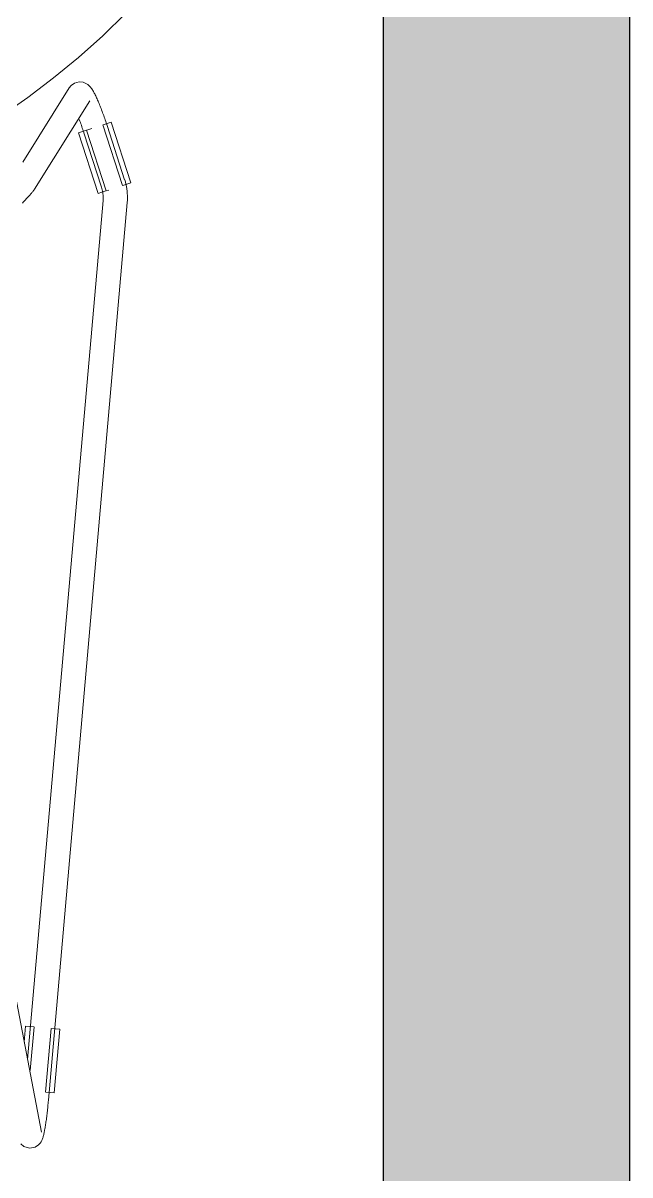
# Model space of a CAD drawing. Header units: millimetres. Extents: x 79795 to 317870, y -36033 to 97293.
# Drawn here: x 167324 to 167624, y 30915 to 31483 of the extents above; entities that cross this region are included whole.
import ezdxf

# ---------------------------------------------------------------- set-up
doc = ezdxf.new("R2010")
doc.units = ezdxf.units.MM
doc.header["$MEASUREMENT"] = 0
for name, color, linetype, lineweight in [('CSM-STL-XX-ZZ-M3-A-XXXX-00001_detached _19_04_21__rvt-1-Level 4$0$A-WALL-PATT', 7, 'CONTINUOUS', 9), ('CSM-STL-XX-ZZ-M3-A-XXXX-00001_detached _19_04_21__rvt-1-Level 4$0$I-WALL', 7, 'CONTINUOUS', 9), ('I-FURN', 8, 'CONTINUOUS', 9)]:
    doc.layers.add(name, color=color, linetype=linetype, lineweight=lineweight)

msp = doc.modelspace()

# ---------------------------------------------------------------- hatches: boundary and pattern name
at = {"layer": 'CSM-STL-XX-ZZ-M3-A-XXXX-00001_detached _19_04_21__rvt-1-Level 4$0$A-WALL-PATT'}
h = msp.add_hatch(color=256, dxfattribs=at)
h.paths.add_polyline_path([(167624.45, 28407.33), (167624.45, 33185.33), (167502.45, 33185.33), (167502.45, 28407.33), (167556.8, 28407.33)], flags=0)
h.paths.add_polyline_path([(167502.45, 34095.33), (167624.45, 34095.33), (167624.45, 34245.33), (167502.45, 34245.33)], flags=0)

# ---------------------------------------------------------------- linework, layer by layer
at = {"layer": 'CSM-STL-XX-ZZ-M3-A-XXXX-00001_detached _19_04_21__rvt-1-Level 4$0$I-WALL', "lineweight": 30}
for p, q in [((167502.45, 33185.33), (167502.45, 29859.33)), ((167624.45, 28529.33), (167624.45, 33185.33))]:
    msp.add_line(p, q, dxfattribs=at)
at = {"layer": 'I-FURN'}
for p, q in [((167363.86, 31477.2), (167375.35, 31488.32)), ((167351.93, 31466.54), (167363.86, 31477.2)), ((167339.58, 31456.36), (167351.93, 31466.54)), ((167326.84, 31446.69), (167339.58, 31456.36)), ((167348.22, 31452.58), (167349.95, 31453.81)), ((167349.95, 31453.81), (167352.18, 31454.39)), ((167352.18, 31454.39), (167354.16, 31454.22)), ((167354.16, 31454.22), (167355.54, 31453.7)), ((167355.54, 31453.7), (167356.45, 31453.13)), ((167356.45, 31453.13), (167357.08, 31452.61)), ((167347.33, 31451.46), (167324.3, 31414.7)), ((167348.22, 31452.58), (167347.33, 31451.46)), ((167357.08, 31452.61), (167357.54, 31452.15)), ((167357.54, 31452.15), (167357.91, 31451.72)), ((167357.91, 31451.72), (167358.22, 31451.32)), ((167358.22, 31451.32), (167358.5, 31450.93)), ((167358.5, 31450.93), (167358.76, 31450.54)), ((167358.76, 31450.54), (167359, 31450.15)), ((167359, 31450.15), (167359.23, 31449.75)), ((167359.23, 31449.75), (167359.47, 31449.34)), ((167359.47, 31449.34), (167359.69, 31448.92)), ((167359.69, 31448.92), (167359.92, 31448.47)), ((167359.92, 31448.47), (167360.15, 31448.02)), ((167360.15, 31448.02), (167360.38, 31447.54)), ((167360.38, 31447.54), (167360.62, 31447.05)), ((167313.71, 31437.54), (167326.84, 31446.69)), ((167330.19, 31401.51), (167357.5, 31445.09)), ((167360.62, 31447.05), (167360.85, 31446.54)), ((167360.85, 31446.54), (167361.09, 31446.02)), ((167361.09, 31446.02), (167361.33, 31445.47)), ((167361.33, 31445.47), (167361.57, 31444.91)), ((167361.57, 31444.91), (167361.82, 31444.33)), ((167361.82, 31444.33), (167362.06, 31443.74)), ((167362.06, 31443.74), (167362.31, 31443.12)), ((167362.31, 31443.12), (167362.56, 31442.5)), ((167362.56, 31442.5), (167362.82, 31441.86)), ((167362.82, 31441.86), (167363.07, 31441.21)), ((167352.13, 31436.2), (167352.37, 31435.58)), ((167363.07, 31441.21), (167363.32, 31440.54)), ((167363.32, 31440.54), (167363.58, 31439.86)), ((167363.58, 31439.86), (167363.83, 31439.17)), ((167363.83, 31439.17), (167364.09, 31438.48)), ((167364.09, 31438.48), (167364.34, 31437.77)), ((167364.34, 31437.77), (167364.6, 31437.05)), ((167364.6, 31437.05), (167364.85, 31436.33)), ((167364.85, 31436.33), (167365.1, 31435.6)), ((167352.37, 31435.58), (167352.6, 31434.95)), ((167352.6, 31434.95), (167352.84, 31434.3)), ((167352.84, 31434.3), (167353.07, 31433.64)), ((167353.07, 31433.64), (167353.31, 31432.98)), ((167353.31, 31432.98), (167353.54, 31432.3)), ((167353.54, 31432.3), (167353.78, 31431.62)), ((167353.78, 31431.62), (167354.01, 31430.94)), ((167353.81, 31429.91), (167355.78, 31430.54)), ((167354.01, 31430.94), (167354.24, 31430.25)), ((167354.24, 31430.25), (167354.47, 31429.56)), ((167365.59, 31400.58), (167355.9, 31430.58)), ((167358.48, 31431.41), (167356, 31430.61)), ((167363.97, 31433.19), (167373.66, 31403.18)), ((167364.09, 31433.23), (167366.06, 31433.86)), ((167365.1, 31435.6), (167365.35, 31434.87)), ((167365.35, 31434.87), (167365.59, 31434.13)), ((167365.59, 31434.13), (167365.84, 31433.39)), ((167365.84, 31433.39), (167365.99, 31432.94)), ((167374.7, 31406.12), (167365.99, 31432.94)), ((167366.06, 31433.86), (167368.01, 31434.49)), ((167368.01, 31434.49), (167377.7, 31404.49)), ((167351.86, 31429.28), (167353.81, 31429.91)), ((167351.86, 31429.28), (167361.54, 31399.27)), ((167354.47, 31429.56), (167354.57, 31429.23)), ((167354.57, 31429.23), (167363.29, 31402.41)), ((167363.29, 31402.41), (167363.48, 31401.78)), ((167363.48, 31401.78), (167363.65, 31401.14)), ((167375.75, 31403.86), (167373.77, 31403.22)), ((167374.71, 31406.08), (167374.7, 31406.12)), ((167375.04, 31404.98), (167374.71, 31406.08)), ((167375.33, 31403.88), (167375.04, 31404.98)), ((167375.57, 31402.76), (167375.33, 31403.88)), ((167375.77, 31401.64), (167375.57, 31402.76)), ((167377.7, 31404.49), (167375.75, 31403.86)), ((167375.92, 31400.5), (167375.77, 31401.64)), ((167325.73, 31396.24), (167325.36, 31395.83)), ((167326.08, 31396.63), (167325.73, 31396.24)), ((167326.42, 31397), (167326.08, 31396.63)), ((167326.75, 31397.37), (167326.42, 31397)), ((167327.07, 31397.72), (167326.75, 31397.37)), ((167327.37, 31398.05), (167327.07, 31397.72)), ((167327.66, 31398.38), (167327.37, 31398.05)), ((167327.93, 31398.69), (167327.66, 31398.38)), ((167328.19, 31398.98), (167327.93, 31398.69)), ((167328.43, 31399.26), (167328.19, 31398.98)), ((167328.66, 31399.53), (167328.43, 31399.26)), ((167328.88, 31399.78), (167328.66, 31399.53)), ((167329.08, 31400.02), (167328.88, 31399.78)), ((167329.27, 31400.25), (167329.08, 31400.02)), ((167329.45, 31400.47), (167329.27, 31400.25)), ((167329.62, 31400.69), (167329.45, 31400.47)), ((167329.79, 31400.92), (167329.62, 31400.69)), ((167329.98, 31401.18), (167329.79, 31400.92)), ((167330.19, 31401.51), (167329.98, 31401.18)), ((167363.5, 31399.9), (167361.54, 31399.27)), ((167365.47, 31400.54), (167363.5, 31399.9)), ((167363.65, 31401.14), (167363.79, 31400.49)), ((167363.79, 31400.49), (167363.9, 31399.84)), ((167363.9, 31399.84), (167363.99, 31399.18)), ((167363.99, 31399.18), (167364.05, 31398.52)), ((167364.08, 31396.54), (167364.03, 31395.88)), ((167364.03, 31395.88), (167364.03, 31395.85)), ((167364.05, 31398.52), (167364.09, 31397.86)), ((167364.1, 31397.2), (167364.08, 31396.54)), ((167364.09, 31397.86), (167364.1, 31397.2)), ((167366.85, 31400.98), (167365.68, 31400.61)), ((167376.02, 31399.37), (167375.92, 31400.5)), ((167375.99, 31394.8), (167376.06, 31395.94)), ((167376.08, 31398.23), (167376.02, 31399.37)), ((167376.06, 31395.94), (167376.1, 31397.08)), ((167376.1, 31397.08), (167376.08, 31398.23)), ((167324.58, 31394.99), (167324.18, 31394.56)), ((167324.98, 31395.42), (167324.58, 31394.99)), ((167325.36, 31395.83), (167324.98, 31395.42)), ((167364.03, 31395.85), (167326.75, 30971.5)), ((167337.04, 30951.48), (167375.98, 31394.8)), ((167333.56, 30935.63), (167314.74, 31034.92)), ((167325.7, 30987.98), (167325.01, 30980.09)), ((167325.7, 30987.98), (167327.74, 30987.8)), ((167327.74, 30987.8), (167329.81, 30987.62)), ((167328.04, 30966.07), (167329.93, 30987.61)), ((167338.38, 30986.87), (167335.62, 30955.46)), ((167338.5, 30986.86), (167340.57, 30986.68)), ((167342.61, 30986.5), (167339.85, 30955.09)), ((167340.57, 30986.68), (167342.61, 30986.5)), ((167337.81, 30955.27), (167335.74, 30955.45)), ((167339.85, 30955.09), (167337.81, 30955.27)), ((167336.51, 30946.13), (167336.58, 30946.86)), ((167336.58, 30946.86), (167336.66, 30947.59)), ((167336.66, 30947.59), (167336.74, 30948.33)), ((167336.74, 30948.33), (167336.81, 30949.07)), ((167336.81, 30949.07), (167336.89, 30949.82)), ((167336.89, 30949.82), (167336.96, 30950.57)), ((167336.96, 30950.57), (167337.02, 30951.32)), ((167337.02, 30951.32), (167337.04, 30951.48)), ((167335.73, 30940.07), (167335.82, 30940.69)), ((167335.82, 30940.69), (167335.91, 30941.33)), ((167335.91, 30941.33), (167336, 30941.98)), ((167336, 30941.98), (167336.08, 30942.64)), ((167336.08, 30942.64), (167336.17, 30943.32)), ((167336.17, 30943.32), (167336.26, 30944)), ((167336.26, 30944), (167336.34, 30944.7)), ((167336.34, 30944.7), (167336.42, 30945.41)), ((167336.42, 30945.41), (167336.51, 30946.13)), ((167334.79, 30934.84), (167334.88, 30935.29)), ((167334.88, 30935.29), (167334.98, 30935.75)), ((167334.98, 30935.75), (167335.08, 30936.22)), ((167335.08, 30936.22), (167335.17, 30936.72)), ((167335.17, 30936.72), (167335.27, 30937.23)), ((167335.27, 30937.23), (167335.36, 30937.77)), ((167335.36, 30937.77), (167335.45, 30938.32)), ((167335.45, 30938.32), (167335.54, 30938.89)), ((167335.54, 30938.89), (167335.64, 30939.47)), ((167335.64, 30939.47), (167335.73, 30940.07)), ((167324.9, 30928.64), (167323.33, 30929.96)), ((167330.42, 30928.29), (167332.07, 30929.33)), ((167332.07, 30929.33), (167332.93, 30930.24)), ((167332.93, 30930.24), (167333.4, 30930.94)), ((167333.4, 30930.94), (167333.71, 30931.5)), ((167333.71, 30931.5), (167333.92, 30931.98)), ((167333.92, 30931.98), (167334.09, 30932.4)), ((167334.09, 30932.4), (167334.23, 30932.81)), ((167334.23, 30932.81), (167334.36, 30933.2)), ((167334.36, 30933.2), (167334.47, 30933.6)), ((167334.47, 30933.6), (167334.58, 30934)), ((167334.58, 30934), (167334.68, 30934.42)), ((167334.68, 30934.42), (167334.79, 30934.84)), ((167324.9, 30928.64), (167327.65, 30927.81)), ((167327.65, 30927.81), (167330.42, 30928.29))]:
    msp.add_line(p, q, dxfattribs=at)

doc.saveas('drawing.dxf')
